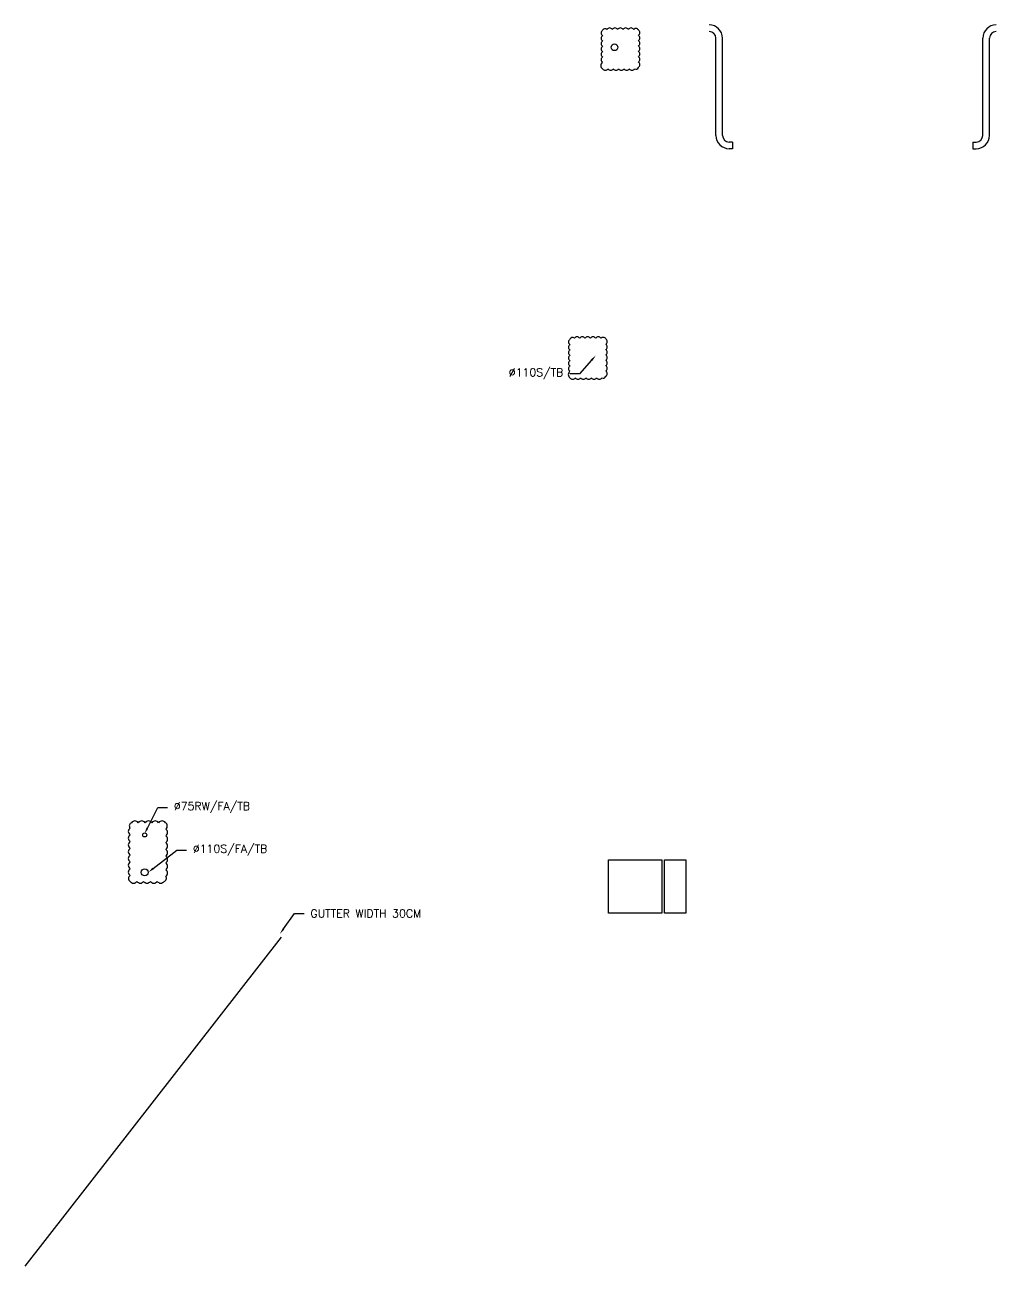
# Model space of a CAD drawing. Header units: centimetres. Extents: x 96271 to 179142, y 9855 to 112216.
# Drawn here: x 128674 to 130493, y 80544 to 82870 of the extents above; entities that cross this region are included whole.
import ezdxf
from ezdxf import colors
from ezdxf.entities.mleader import LeaderData, LeaderLine
from ezdxf.math import Vec2, Vec3

# ---------------------------------------------------------------- set-up
doc = ezdxf.new("R2010")
doc.units = ezdxf.units.CM
doc.header["$LTSCALE"] = 100
doc.header["$MEASUREMENT"] = 0
for name, color, linetype in [('A-Rev Cloud', 80, 'CONTINUOUS'), ('A-Sanitary Fixture', 143, 'CONTINUOUS'), ('M-DR-RW', 30, 'CONTINUOUS'), ('M-DR-TXT', 80, 'CONTINUOUS')]:
    doc.layers.add(name, color=color, linetype=linetype)
doc.styles.add('ROMANS', font='romans.shx')

msp = doc.modelspace()

# ---------------------------------------------------------------- linework, layer by layer
at = {"layer": 'A-Rev Cloud'}
for p, q in [((129967.809, 82662.829), (129967.809, 82844.956)), ((129980.309, 82662.829), (129980.309, 82844.956)), ((130467.809, 82662.829), (130467.809, 82844.956)), ((130480.309, 82662.829), (130480.309, 82844.956)), ((129999.05, 82650.329), (129992.809, 82650.329)), ((129999.05, 82650.329), (129999.05, 82637.829)), ((130449.069, 82650.329), (130455.309, 82650.329)), ((130449.069, 82650.329), (130449.069, 82637.829)), ((129999.05, 82637.829), (129992.809, 82637.829)), ((130449.069, 82637.829), (130455.309, 82637.829))]:
    msp.add_line(p, q, dxfattribs=at)
for points in [[(129755.634, 82787.336, 0.52056705), (129765.634, 82787.336, 0.52056705), (129775.634, 82787.336, 0.52056705), (129785.634, 82787.336, 0.52056705), (129795.634, 82787.336, 0.52056705), (129805.634, 82787.336, 0.52056705), (129815.634, 82787.336, 0.52056705), (129822.688, 82790.282, 0.52056705), (129822.688, 82800.282, 0.52056705), (129822.688, 82810.282, 0.52056705), (129822.688, 82820.282, 0.52056705), (129822.688, 82830.282, 0.52056705), (129822.688, 82840.282, 0.52056705), (129822.688, 82850.282, 0.52056705), (129822.688, 82860.282, 0.52056705), (129813.862, 82861.456, 0.52056705), (129803.862, 82861.456, 0.52056705), (129793.862, 82861.456, 0.52056705), (129783.862, 82861.456, 0.52056705), (129773.862, 82861.456, 0.52056705), (129763.862, 82861.456, 0.52056705), (129755.634, 82859.684, 0.52056705), (129755.634, 82849.684, 0.52056705), (129755.634, 82839.684, 0.52056705), (129755.634, 82829.684, 0.52056705), (129755.634, 82819.684, 0.52056705), (129755.634, 82809.684, 0.52056705), (129755.634, 82799.684, 0.52056705)], [(129694.505, 82208.487, 0.52056705), (129704.505, 82208.487, 0.52056705), (129714.505, 82208.487, 0.52056705), (129724.505, 82208.487, 0.52056705), (129734.505, 82208.487, 0.52056705), (129744.505, 82208.487, 0.52056705), (129754.505, 82208.487, 0.52056705), (129761.559, 82211.433, 0.52056705), (129761.559, 82221.433, 0.52056705), (129761.559, 82231.433, 0.52056705), (129761.559, 82241.433, 0.52056705), (129761.559, 82251.433, 0.52056705), (129761.559, 82261.433, 0.52056705), (129761.559, 82271.433, 0.52056705), (129761.559, 82281.433, 0.52056705), (129752.733, 82282.607, 0.52056705), (129742.733, 82282.607, 0.52056705), (129732.733, 82282.607, 0.52056705), (129722.733, 82282.607, 0.52056705), (129712.733, 82282.607, 0.52056705), (129702.733, 82282.607, 0.52056705), (129694.505, 82280.834, 0.52056705), (129694.505, 82270.834, 0.52056705), (129694.505, 82260.834, 0.52056705), (129694.505, 82250.834, 0.52056705), (129694.505, 82240.834, 0.52056705), (129694.505, 82230.834, 0.52056705), (129694.505, 82220.834, 0.52056705)], [(128870.634, 81264.924, 0.52056705), (128883.339, 81264.924, 0.52056705), (128896.044, 81264.924, 0.52056705), (128908.749, 81264.924, 0.52056705), (128921.455, 81264.924, 0.52056705), (128934.16, 81264.924, 0.52056705), (128937.688, 81274.101, 0.52056705), (128937.688, 81286.806, 0.52056705), (128937.688, 81299.511, 0.52056705), (128937.688, 81312.217, 0.52056705), (128937.688, 81324.922, 0.52056705), (128937.688, 81337.627, 0.52056705), (128937.688, 81350.332, 0.52056705), (128937.688, 81363.037, 0.52056705), (128936.852, 81374.907, 0.52056705), (128924.147, 81374.907, 0.52056705), (128911.442, 81374.907, 0.52056705), (128898.737, 81374.907, 0.52056705), (128886.032, 81374.907, 0.52056705), (128873.326, 81374.907, 0.52056705), (128870.634, 81364.894, 0.52056705), (128870.634, 81352.189, 0.52056705), (128870.634, 81339.484, 0.52056705), (128870.634, 81326.779, 0.52056705), (128870.634, 81314.073, 0.52056705), (128870.634, 81301.368, 0.52056705), (128870.634, 81288.663, 0.52056705), (128870.634, 81275.958, 0.52056705)]]:
    msp.add_lwpolyline(points, format="xyb", close=True, dxfattribs=at)
for centre, radius, start, end in [((129955.309, 82844.956), 25, 0, 90), ((129955.309, 82844.956), 12.5, 0, 90), ((130492.809, 82844.956), 25, 90, 180), ((130492.809, 82844.956), 12.5, 90, 180), ((129992.809, 82662.829), 25, 180, 270), ((129992.809, 82662.829), 12.5, 180, 270), ((130455.309, 82662.829), 12.5, 270, 0), ((130455.309, 82662.829), 25, 270, 0)]:
    msp.add_arc(centre, radius, start, end, dxfattribs=at)
at = {"layer": 'A-Sanitary Fixture'}
for points in [[(129866.559, 81305.329), (129866.559, 81205.329), (129766.559, 81205.329), (129766.559, 81305.329)], [(129911.559, 81205.329), (129871.559, 81205.329), (129871.559, 81305.329), (129911.559, 81305.329)]]:
    msp.add_lwpolyline(points, close=True, dxfattribs=at)
msp.add_circle((128898.059, 81281.829), 6.5, dxfattribs=at)
at = {"layer": 'M-DR-RW'}
msp.add_line((129153.559, 81160.329), (128673.5, 80543.86), dxfattribs=at)
for centre, radius in [((129777.809, 82827.829), 6.25), ((128898.059, 81351.829), 3.75)]:
    msp.add_circle(centre, radius, dxfattribs=at)

# ---------------------------------------------------------------- leaders
at = {"layer": 'M-DR-TXT', "ltscale": 0.1}
ml = msp.add_multileader_mtext('Standard', dxfattribs=at)
ml.set_content('%%C110S/TB', color=256, style='ROMANS')
ml.set_leader_properties()
ml.build(insert=Vec2(0, 0))
ml.multileader.update_dxf_attribs({"dogleg_length": 15, "arrow_head_size": 12})
ctx = ml.context
ctx.base_point, ctx.char_height, ctx.arrow_head_size, ctx.landing_gap_size, ctx.plane_origin = Vec3(129561.53, 82216.24), 15, 12, 12, Vec3(129679.294, 82159.446)
ctx.text_align_type = 2
notes = []
notes.append((ctx, [(1, (1, 1, 0), (129712.102, 82216.24), (-1, 0), 18, [(0, [(129742.909, 82250.329)], 0, [])])]))
ctx.mtext.insert, ctx.mtext.width, ctx.mtext.alignment, ctx.mtext.flow_direction = Vec3(129682.102, 82226.24), 133.86637, 3, 5
ml = msp.add_multileader_mtext('Standard', dxfattribs=at)
ml.set_content('%%C75RW/FA/TB', color=256, style='ROMANS')
ml.set_leader_properties()
ml.build(insert=Vec2(0, 0))
ml.multileader.update_dxf_attribs({"dogleg_length": 18, "arrow_head_size": 12})
ctx = ml.context
ctx.base_point, ctx.char_height, ctx.arrow_head_size, ctx.landing_gap_size, ctx.plane_origin = Vec3(128940.509, 81403.411), 15, 12, 12, Vec3(128849.633, 81432.784)
notes.append((ctx, [(0, (1, 1, 0), (128922.509, 81403.411), (1, 0), 18, [(0, [(128897.628, 81354.009)], 0, [])])]))
ctx.mtext.insert, ctx.mtext.width, ctx.mtext.defined_height, ctx.mtext.flow_direction = Vec3(128952.509, 81413.411), 244.09249, 12.857, 5
ml = msp.add_multileader_mtext('Standard', dxfattribs=at)
ml.set_content('%%C110S/FA/TB', color=256, style='ROMANS')
ml.set_leader_properties()
ml.build(insert=Vec2(0, 0))
ml.multileader.update_dxf_attribs({"dogleg_length": 18, "arrow_head_size": 12})
ctx = ml.context
ctx.base_point, ctx.char_height, ctx.arrow_head_size, ctx.landing_gap_size, ctx.plane_origin = Vec3(128976.15, 81323.538), 15, 12, 12, Vec3(128856.564, 81360.604)
notes.append((ctx, [(0, (1, 1, 0), (128958.15, 81323.538), (1, 0), 18, [(0, [(128904.559, 81281.829)], 0, [])])]))
ctx.mtext.insert, ctx.mtext.width, ctx.mtext.defined_height, ctx.mtext.flow_direction = Vec3(128988.15, 81333.538), 244.09249, 12.857, 5
ml = msp.add_multileader_mtext('Standard', dxfattribs=at)
ml.set_content('GUTTER WIDTH 30CM', color=256, style='ROMANS')
ml.set_leader_properties()
ml.build(insert=Vec2(0, 0))
ml.multileader.update_dxf_attribs({"dogleg_length": 18, "arrow_head_size": 12})
ctx = ml.context
ctx.base_point, ctx.char_height, ctx.arrow_head_size, ctx.landing_gap_size, ctx.plane_origin = Vec3(129196.44, 81204.799), 15, 12, 12, Vec3(129105.564, 81096.962)
notes.append((ctx, [(0, (1, 1, 0), (129178.44, 81204.799), (1, 0), 18, [(0, [(129150.938, 81165.955)], 0, [])])]))
ctx.mtext.insert, ctx.mtext.width, ctx.mtext.defined_height, ctx.mtext.flow_direction = Vec3(129208.44, 81212.299), 244.09249, 12.857, 5
for ctx, leaders in notes:
    for number, flags, end, landing, length, lines in leaders:
        leader = LeaderData()
        leader.index, (leader.has_last_leader_line, leader.has_dogleg_vector, leader.attachment_direction) = number, flags
        leader.last_leader_point, leader.dogleg_vector, leader.dogleg_length = Vec3(end), Vec3(landing), length
        for number, points, colour, breaks in lines:
            line = LeaderLine()
            line.index, line.vertices, line.color, line.breaks = number, Vec3.list(points), colors.encode_raw_color(colour), breaks
            leader.lines.append(line)
        ctx.leaders.append(leader)

doc.saveas('drawing.dxf')
